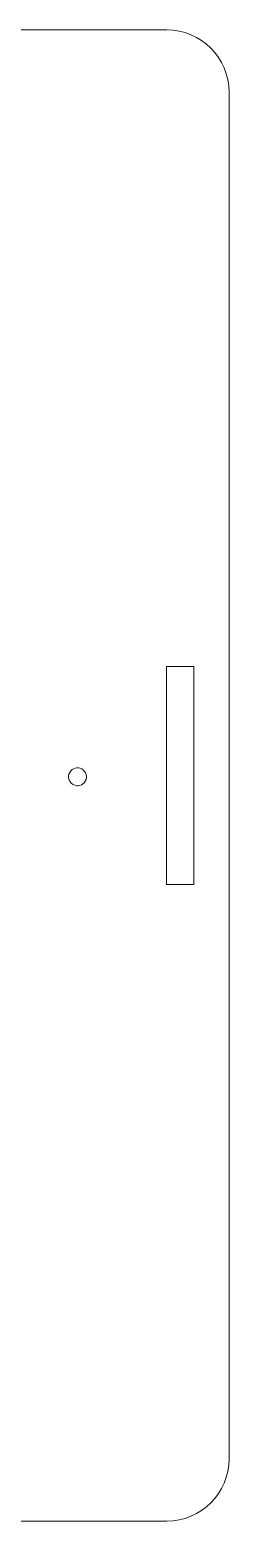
# Model space of a CAD drawing. Header units: millimetres. Extents: x -253 to 334, y -87 to 330.
# Drawn here: x 114.9 to 140.4, y 138.8 to 330.2 of the extents above; entities that cross this region are included whole.
import ezdxf

# ---------------------------------------------------------------- set-up
doc = ezdxf.new("R2010")
doc.units = ezdxf.units.MM
doc.header["$MEASUREMENT"] = 0
doc.layers.add('layer 1', color=7, linetype='Continuous')

msp = doc.modelspace()

# ---------------------------------------------------------------- linework, layer by layer
at = {"layer": 'layer 1', "color": 250, "lineweight": 9}
for points in [[(140.4009, 232.9704), (140.4009, 232.9704), (140.4009, 296.349), (140.4009, 296.349), (140.4009, 296.349), (140.4009, 296.349), (140.4009, 322.1543), (140.4009, 322.1543), (140.4009, 322.1543), (140.4009, 326.5543), (136.8009, 330.1543), (132.4009, 330.1543), (132.4009, 330.1543), (132.4009, 330.1543), (-46.9461, 330.1543), (-46.9461, 330.1543)], [(132.3707, 248.4906), (132.3707, 248.4906), (135.8707, 248.4906), (135.8707, 248.4906), (135.8707, 248.4906), (135.8707, 248.4906), (135.8707, 220.4906), (135.8707, 220.4906), (135.8707, 220.4906), (135.8707, 220.4906), (132.3707, 220.4906), (132.3707, 220.4906), (132.3707, 220.4906), (132.3707, 220.4906), (132.3707, 248.4906), (132.3707, 248.4906)], [(121.974, 233.7566), (122.2885, 234.3083), (122.096, 235.0106), (121.5443, 235.3251), (121.5443, 235.3251), (120.9926, 235.6396), (120.2903, 235.4471), (119.9758, 234.8954), (119.9758, 234.8954), (119.6613, 234.3437), (119.8538, 233.6414), (120.4055, 233.3269), (120.4055, 233.3269), (120.9572, 233.0124), (121.6595, 233.2049), (121.974, 233.7566)], [(-105.9461, 138.8269), (-105.9461, 138.8269), (-22.9461, 138.8269), (-22.9461, 138.8269), (-22.9461, 138.8269), (-22.9461, 138.8269), (132.4009, 138.8269), (132.4009, 138.8269), (132.4009, 138.8269), (136.8009, 138.8269), (140.4009, 142.4269), (140.4009, 146.8269), (140.4009, 146.8269), (140.4009, 146.8269), (140.4009, 232.9704), (140.4009, 232.9704)]]:
    msp.add_open_spline(points, degree=3, knots=[0, 0, 0, 0, 0.2, 0.2, 0.2, 0.2, 0.4, 0.4, 0.4, 0.4, 0.6, 0.6, 0.6, 0.6, 1, 1, 1, 1], dxfattribs=at)

doc.saveas('drawing.dxf')
